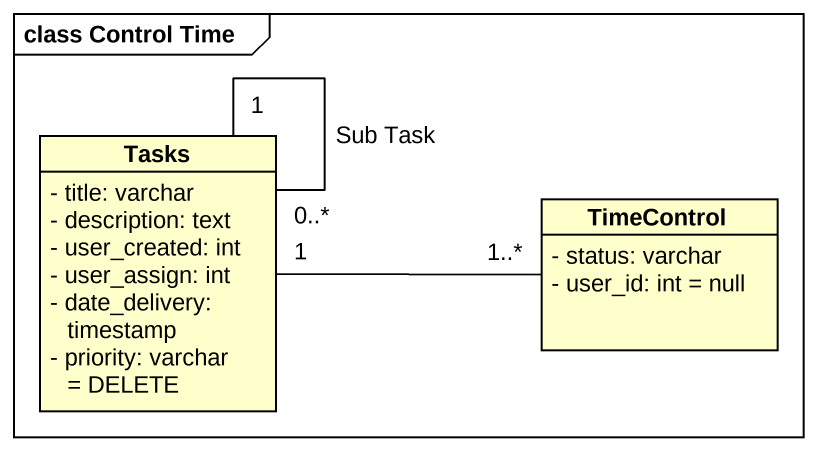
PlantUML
@startuml
mainframe class Control Time
hide circle
hide empty members
skinparam classAttributeIconSize 0
class Tasks {
  - title: varchar
  - description: text
  - user_created: int
  - user_assign: int
  - date_delivery: timestamp
  - priority: varchar = DELETE
}
class TimeControl {
  - status: varchar
  - user_id: int = null
}
Tasks "0..*" -- "1" Tasks : Sub Task
Tasks "1" -right- "1..*" TimeControl
@enduml
